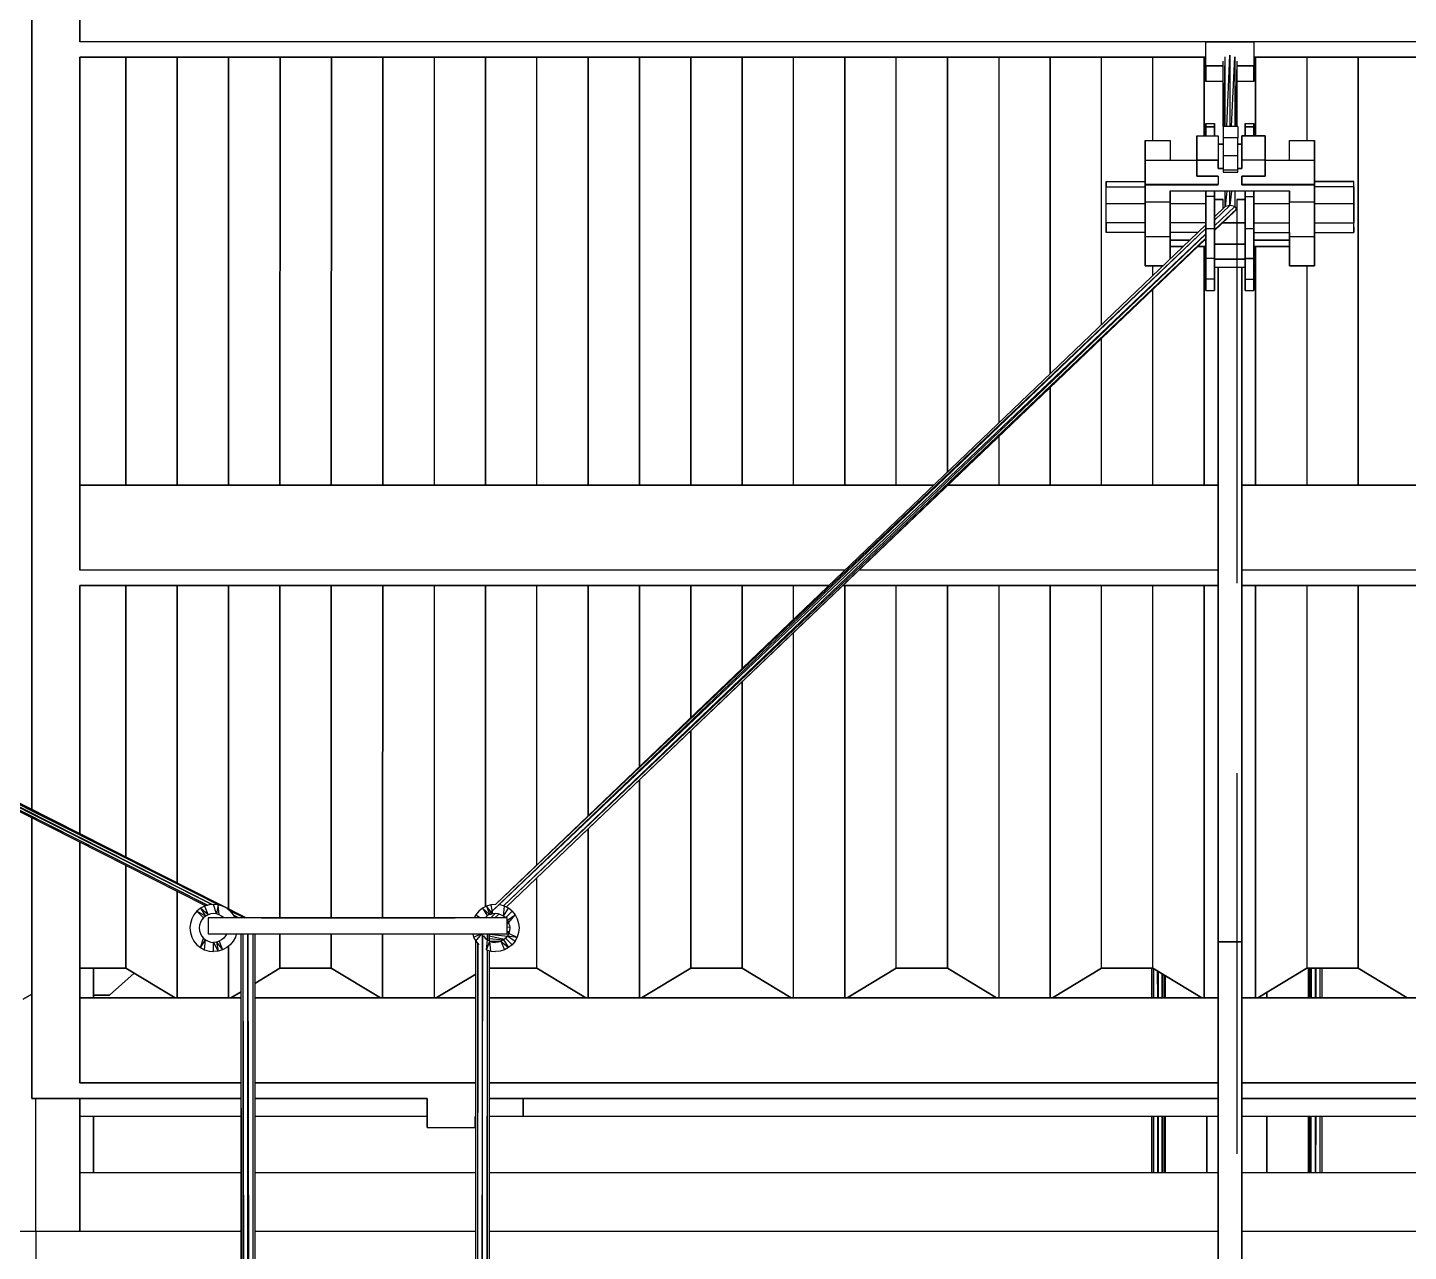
# Model space of a CAD drawing. Extents: x -43 to 90, y 6 to 81.
# Drawn here: x -14.862 to -12.557, y 19.886 to 21.928 of the extents above; entities that cross this region are included whole.
import ezdxf

# ---------------------------------------------------------------- set-up
doc = ezdxf.new("R2010")
doc.units = 0
doc.header["$LTSCALE"] = 0.1
doc.header["$MEASUREMENT"] = 0
doc.linetypes.add('HIDDEN', pattern=[9.525, 6.35, -3.175])
doc.layers.add('cobertura nova', color=4, linetype='CONTINUOUS')
doc.layers.add('hachures cobertura', color=252, linetype='CONTINUOUS')

msp = doc.modelspace()

# ---------------------------------------------------------------- linework, layer by layer
at = {"layer": 'cobertura nova'}
for p, q in [((-14.8549, 22.7339), (-14.8549, 21.9041)), ((-14.8549, 21.9041), (-14.8549, 22.7339)), ((-14.7749, 21.9041), (-14.7749, 22.7339)), ((-14.7749, 22.7339), (-14.7749, 21.9041)), ((-14.8549, 21.1643), (-14.8549, 22.0201)), ((-14.8549, 22.0201), (-14.8549, 21.1643)), ((-14.8549, 21.9041), (-14.8549, 21.8782)), ((-14.8549, 21.8782), (-14.8549, 21.9041)), ((-10.9349, 21.9041), (-14.7749, 21.9041)), ((-12.8949, 21.8782), (-12.8949, 21.9041)), ((-12.8949, 21.9041), (-12.8149, 21.9041)), ((-12.8949, 21.864), (-12.8949, 21.9041)), ((-12.8149, 21.9041), (-12.8149, 21.864)), ((-14.8549, 21.8782), (-14.8549, 21.0224)), ((-14.8549, 21.0224), (-14.8549, 21.8782)), ((-14.7749, 21.0224), (-14.7749, 21.8782)), ((-14.7749, 21.8782), (-12.8949, 21.8782)), ((-12.8949, 21.8782), (-14.7749, 21.8782)), ((-14.7749, 21.8782), (-14.7749, 21.0224)), ((-12.8979, 21.7473), (-12.8979, 21.8782)), ((-12.8649, 21.763), (-12.8628, 21.8788)), ((-12.8628, 21.763), (-12.8628, 21.8788)), ((-12.8601, 21.763), (-12.8548, 21.8816)), ((-12.8548, 21.8816), (-12.8548, 21.763)), ((-12.8522, 21.763), (-12.8469, 21.8788)), ((-12.8469, 21.8788), (-12.8468, 21.763)), ((-12.8149, 21.8782), (-10.9349, 21.8782)), ((-10.9349, 21.8782), (-12.8149, 21.8782)), ((-12.8122, 21.8782), (-12.8122, 21.7473)), ((-12.866, 21.864), (-12.8949, 21.864)), ((-12.8949, 21.864), (-12.8949, 21.8381)), ((-12.8949, 21.8381), (-12.8949, 21.864)), ((-12.8949, 21.864), (-12.866, 21.864)), ((-12.866, 21.763), (-12.866, 21.8719)), ((-12.8436, 21.8719), (-12.8457, 21.763)), ((-12.8436, 21.8719), (-12.8436, 21.763)), ((-12.8149, 21.864), (-12.8436, 21.864)), ((-12.8436, 21.864), (-12.8149, 21.864)), ((-12.8149, 21.8381), (-12.8149, 21.864)), ((-12.8149, 21.864), (-12.8149, 21.8381)), ((-12.8149, 21.8381), (-12.8149, 21.864)), ((-12.866, 21.8381), (-12.8949, 21.8381)), ((-12.8149, 21.8381), (-12.8436, 21.8381)), ((-12.8951, 21.7676), (-12.8807, 21.7676)), ((-12.8951, 21.7489), (-12.8951, 21.7676)), ((-12.8951, 21.7676), (-12.8951, 21.7624)), ((-12.8951, 21.7624), (-12.8951, 21.7676)), ((-12.8951, 21.7624), (-12.8807, 21.7624)), ((-12.8807, 21.7624), (-12.8951, 21.7624)), ((-12.8951, 21.7624), (-12.8951, 21.7473)), ((-12.8951, 21.7473), (-12.8951, 21.7624)), ((-12.8807, 21.7676), (-12.8807, 21.7624)), ((-12.8807, 21.7624), (-12.8807, 21.7676)), ((-12.8807, 21.7624), (-12.8807, 21.7473)), ((-12.8807, 21.7624), (-12.8807, 21.7624)), ((-12.8807, 21.7473), (-12.8807, 21.7624)), ((-12.8418, 21.763), (-12.8661, 21.763)), ((-12.8661, 21.763), (-12.8661, 21.744)), ((-12.8418, 21.763), (-12.8418, 21.744)), ((-12.8295, 21.7676), (-12.8151, 21.7676)), ((-12.8295, 21.7676), (-12.8295, 21.7624)), ((-12.8295, 21.7489), (-12.8295, 21.7676)), ((-12.8295, 21.7676), (-12.8295, 21.7489)), ((-12.8295, 21.7624), (-12.8295, 21.7676)), ((-12.8151, 21.7624), (-12.8295, 21.7624)), ((-12.8295, 21.7624), (-12.8295, 21.7473)), ((-12.8295, 21.7624), (-12.8151, 21.7624)), ((-12.8295, 21.7473), (-12.8295, 21.7624)), ((-12.8151, 21.7624), (-12.8151, 21.7676)), ((-12.8151, 21.7676), (-12.8151, 21.7675)), ((-12.8151, 21.7675), (-12.8151, 21.7624)), ((-12.8151, 21.7473), (-12.8151, 21.7624)), ((-12.8151, 21.7624), (-12.8151, 21.7624)), ((-12.8151, 21.7624), (-12.8151, 21.7473)), ((-12.9963, 21.7393), (-12.9545, 21.7393)), ((-12.9963, 21.7393), (-12.9963, 21.6772)), ((-12.9963, 21.7039), (-12.9963, 21.7393)), ((-12.9963, 21.7063), (-12.9963, 21.7393)), ((-12.9545, 21.7393), (-12.9545, 21.7063)), ((-12.91, 21.7333), (-12.91, 21.7473)), ((-12.91, 21.7473), (-12.8747, 21.7473)), ((-12.91, 21.7067), (-12.91, 21.7473)), ((-12.91, 21.7473), (-12.91, 21.7333)), ((-12.91, 21.7473), (-12.91, 21.7067)), ((-12.8951, 21.7489), (-12.8951, 21.7489)), ((-12.8951, 21.7473), (-12.8951, 21.7489)), ((-12.8747, 21.7473), (-12.8747, 21.7067)), ((-12.8661, 21.744), (-12.8661, 21.7138)), ((-12.8418, 21.744), (-12.8661, 21.744)), ((-12.8418, 21.7138), (-12.8418, 21.744)), ((-12.8351, 21.7333), (-12.8351, 21.7473)), ((-12.8351, 21.7473), (-12.7959, 21.7473)), ((-12.8351, 21.7067), (-12.8351, 21.7473)), ((-12.8351, 21.7473), (-12.8351, 21.7333)), ((-12.7959, 21.7473), (-12.8351, 21.7473)), ((-12.8351, 21.7473), (-12.8351, 21.7067)), ((-12.8295, 21.7489), (-12.8295, 21.7489)), ((-12.8295, 21.7489), (-12.8295, 21.7473)), ((-12.8295, 21.7489), (-12.8295, 21.7489)), ((-12.8295, 21.7473), (-12.8295, 21.7489)), ((-12.7959, 21.7067), (-12.7959, 21.7473)), ((-12.7959, 21.7473), (-12.7959, 21.7067)), ((-12.7553, 21.7063), (-12.7553, 21.7393)), ((-12.7553, 21.7393), (-12.7135, 21.7393)), ((-12.7553, 21.7063), (-12.7553, 21.7393)), ((-12.7135, 21.7059), (-12.7135, 21.7393)), ((-12.7135, 21.7393), (-12.7135, 21.7063)), ((-12.91, 21.7333), (-12.91, 21.7201)), ((-12.91, 21.7201), (-12.91, 21.7201)), ((-12.91, 21.6928), (-12.91, 21.7201)), ((-12.91, 21.7201), (-12.91, 21.7201)), ((-12.91, 21.7201), (-12.91, 21.6928)), ((-12.8747, 21.7333), (-12.8661, 21.7333)), ((-12.8661, 21.7333), (-12.8747, 21.7333)), ((-12.8418, 21.7333), (-12.8351, 21.7333)), ((-12.8351, 21.7333), (-12.8418, 21.7333)), ((-12.8351, 21.6928), (-12.8351, 21.7333)), ((-12.8351, 21.7333), (-12.8351, 21.7333)), ((-12.8351, 21.7333), (-12.8351, 21.6928)), ((-12.8351, 21.7201), (-12.8351, 21.7201)), ((-12.8351, 21.7201), (-12.8351, 21.7201)), ((-12.9963, 21.7059), (-12.9963, 21.7063)), ((-12.9963, 21.7063), (-12.9545, 21.7063)), ((-12.9545, 21.7059), (-12.9963, 21.7059)), ((-12.9963, 21.7059), (-12.9963, 21.6654)), ((-12.9963, 21.6654), (-12.9963, 21.7059)), ((-12.9963, 21.7059), (-12.9963, 21.7059)), ((-12.9963, 21.691), (-12.9963, 21.7039)), ((-12.9963, 21.6776), (-12.9963, 21.696)), ((-12.9963, 21.691), (-12.9963, 21.691)), ((-12.9963, 21.6707), (-12.9963, 21.691)), ((-12.9963, 21.691), (-12.9963, 21.691)), ((-12.9545, 21.7063), (-12.91, 21.7063)), ((-12.91, 21.7059), (-12.9545, 21.7059)), ((-12.91, 21.6928), (-12.91, 21.7067)), ((-12.91, 21.7067), (-12.8747, 21.7067)), ((-12.8747, 21.7067), (-12.91, 21.7067)), ((-12.91, 21.7067), (-12.91, 21.6928)), ((-12.91, 21.6796), (-12.91, 21.6928)), ((-12.91, 21.6928), (-12.91, 21.6796)), ((-12.8747, 21.7067), (-12.8747, 21.7067)), ((-12.8747, 21.7067), (-12.8747, 21.6928)), ((-12.8747, 21.6928), (-12.8747, 21.7067)), ((-12.8747, 21.6928), (-12.8747, 21.7067)), ((-12.8747, 21.6928), (-12.8661, 21.6928)), ((-12.8661, 21.6928), (-12.8747, 21.6928)), ((-12.8661, 21.7138), (-12.8661, 21.6901)), ((-12.8418, 21.7138), (-12.8661, 21.7138)), ((-12.8418, 21.6901), (-12.8418, 21.7138)), ((-12.8418, 21.6928), (-12.8351, 21.6928)), ((-12.8351, 21.6928), (-12.8418, 21.6928)), ((-12.8351, 21.6928), (-12.8351, 21.7067)), ((-12.7959, 21.7067), (-12.8351, 21.7067)), ((-12.8351, 21.7067), (-12.8351, 21.6928)), ((-12.7959, 21.6928), (-12.7959, 21.7067)), ((-12.7959, 21.7067), (-12.7959, 21.6928)), ((-12.7959, 21.7063), (-12.7553, 21.7063)), ((-12.7553, 21.7059), (-12.7959, 21.7059)), ((-12.7959, 21.6796), (-12.7959, 21.6928)), ((-12.7959, 21.6928), (-12.7959, 21.6796)), ((-12.7959, 21.6796), (-12.7959, 21.6928)), ((-12.7553, 21.7063), (-12.7135, 21.7063)), ((-12.7135, 21.7059), (-12.7553, 21.7059)), ((-12.7135, 21.7063), (-12.7135, 21.7059)), ((-12.7135, 21.7059), (-12.7135, 21.6654)), ((-12.7135, 21.6654), (-12.7135, 21.7059)), ((-13.0617, 21.6621), (-13.0617, 21.6707)), ((-13.0617, 21.6707), (-12.9963, 21.6707)), ((-13.0617, 21.6545), (-13.0617, 21.6707)), ((-13.0617, 21.6707), (-13.0617, 21.6621)), ((-12.9963, 21.6776), (-12.9963, 21.6776)), ((-12.9963, 21.6772), (-12.9963, 21.6772)), ((-12.8747, 21.6796), (-12.91, 21.6796)), ((-12.91, 21.6796), (-12.8747, 21.6796)), ((-12.8747, 21.6796), (-12.8747, 21.6657)), ((-12.8661, 21.6901), (-12.8661, 21.6867)), ((-12.8418, 21.6901), (-12.8661, 21.6901)), ((-12.8661, 21.6867), (-12.8418, 21.6867)), ((-12.8418, 21.6867), (-12.8418, 21.6901)), ((-12.8351, 21.6657), (-12.8351, 21.6796)), ((-12.8351, 21.6796), (-12.7959, 21.6796)), ((-12.8351, 21.6796), (-12.8351, 21.6654)), ((-12.7959, 21.6796), (-12.8351, 21.6796)), ((-12.6481, 21.6707), (-12.7135, 21.6707)), ((-12.7135, 21.6707), (-12.6481, 21.6707)), ((-12.6481, 21.6621), (-12.6481, 21.6707)), ((-13.0617, 21.6337), (-13.0617, 21.6621)), ((-13.0617, 21.6621), (-12.9963, 21.6621)), ((-13.0617, 21.6545), (-13.0617, 21.6545)), ((-13.0617, 21.6229), (-13.0617, 21.6545)), ((-13.0617, 21.6545), (-13.0617, 21.6545)), ((-12.9545, 21.6657), (-12.9963, 21.6657)), ((-12.9963, 21.6654), (-12.9545, 21.6654)), ((-12.9963, 21.6654), (-12.9963, 21.6554)), ((-12.9963, 21.6551), (-12.9963, 21.6654)), ((-12.9963, 21.6554), (-12.9963, 21.637)), ((-12.9963, 21.6367), (-12.9963, 21.6551)), ((-12.8747, 21.6657), (-12.9545, 21.6657)), ((-12.9545, 21.6654), (-12.8747, 21.6654)), ((-12.9545, 21.6554), (-12.8747, 21.6554)), ((-12.9545, 21.6551), (-12.9545, 21.6554)), ((-12.9545, 21.6551), (-12.9545, 21.6367)), ((-12.9545, 21.637), (-12.9545, 21.6551)), ((-12.8747, 21.6551), (-12.9545, 21.6551)), ((-12.8951, 21.6337), (-12.8951, 21.6551)), ((-12.8951, 21.6551), (-12.8951, 21.6461)), ((-12.8951, 21.6551), (-12.8951, 21.6106)), ((-12.8951, 21.6461), (-12.8951, 21.6551)), ((-12.8807, 21.6461), (-12.8951, 21.6461)), ((-12.8951, 21.6461), (-12.8951, 21.5918)), ((-12.8951, 21.5918), (-12.8951, 21.6461)), ((-12.8807, 21.6551), (-12.8807, 21.6461)), ((-12.8807, 21.6461), (-12.8807, 21.6551)), ((-12.8807, 21.6461), (-12.8807, 21.5918)), ((-12.8807, 21.5918), (-12.8807, 21.6461)), ((-12.8747, 21.6554), (-12.8351, 21.6554)), ((-12.8351, 21.6551), (-12.8747, 21.6551)), ((-12.8601, 21.6551), (-12.8627, 21.6293)), ((-12.8627, 21.6293), (-12.8627, 21.6551)), ((-12.8522, 21.6551), (-12.8548, 21.631)), ((-12.8548, 21.631), (-12.8548, 21.6551)), ((-12.8468, 21.6551), (-12.8468, 21.6293)), ((-12.7553, 21.6657), (-12.8351, 21.6657)), ((-12.8351, 21.6654), (-12.8351, 21.6657)), ((-12.8351, 21.6657), (-12.8351, 21.6654)), ((-12.8351, 21.6654), (-12.7553, 21.6654)), ((-12.8351, 21.6554), (-12.7553, 21.6554)), ((-12.7553, 21.6551), (-12.8351, 21.6551)), ((-12.8295, 21.6551), (-12.8295, 21.6461)), ((-12.8295, 21.6461), (-12.8295, 21.6551)), ((-12.8295, 21.6461), (-12.8151, 21.6461)), ((-12.8295, 21.6461), (-12.8295, 21.5918)), ((-12.8295, 21.5918), (-12.8295, 21.6461)), ((-12.8151, 21.6461), (-12.8151, 21.6551)), ((-12.8151, 21.6551), (-12.8151, 21.6461)), ((-12.8151, 21.5918), (-12.8151, 21.6461)), ((-12.8151, 21.6461), (-12.8151, 21.5918)), ((-12.7135, 21.6657), (-12.7553, 21.6657)), ((-12.7553, 21.6654), (-12.7135, 21.6654)), ((-12.7553, 21.6551), (-12.7553, 21.6554)), ((-12.7553, 21.6554), (-12.7553, 21.6551)), ((-12.7553, 21.6551), (-12.7553, 21.637)), ((-12.7553, 21.6367), (-12.7553, 21.6551)), ((-12.7135, 21.6554), (-12.7135, 21.6654)), ((-12.7135, 21.6654), (-12.7135, 21.6551)), ((-12.6481, 21.6621), (-12.7135, 21.6621)), ((-12.7135, 21.637), (-12.7135, 21.6554)), ((-12.7135, 21.6551), (-12.7135, 21.6367)), ((-12.6481, 21.6337), (-12.6481, 21.6621)), ((-12.6481, 21.6621), (-12.6481, 21.6337)), ((-13.0617, 21.6022), (-13.0617, 21.6337)), ((-12.9963, 21.6337), (-13.0617, 21.6337)), ((-13.0617, 21.6229), (-13.0617, 21.6229)), ((-13.0617, 21.5946), (-13.0617, 21.6229)), ((-12.9963, 21.637), (-12.9545, 21.637)), ((-12.9545, 21.6367), (-12.9963, 21.6367)), ((-12.9963, 21.6367), (-12.9963, 21.5788)), ((-12.9963, 21.5788), (-12.9963, 21.6367)), ((-12.9545, 21.6367), (-12.9545, 21.5788)), ((-12.9545, 21.5788), (-12.9545, 21.6367)), ((-12.8951, 21.6337), (-12.9545, 21.6337)), ((-12.8951, 21.6022), (-12.8951, 21.6337)), ((-12.866, 21.6412), (-12.8807, 21.6412)), ((-12.8807, 21.6412), (-12.866, 21.6412)), ((-12.8548, 21.631), (-12.8807, 21.6064)), ((-12.8807, 21.6063), (-12.8548, 21.631)), ((-12.8807, 21.6122), (-12.8627, 21.6293)), ((-12.8468, 21.6293), (-12.8807, 21.5972)), ((-12.8468, 21.6293), (-12.8807, 21.597)), ((-12.8436, 21.6253), (-12.8807, 21.5901)), ((-12.8436, 21.6253), (-12.8807, 21.5899)), ((-12.866, 21.6262), (-12.866, 21.6412)), ((-12.8548, 21.631), (-12.8627, 21.6293)), ((-12.8468, 21.6293), (-12.8548, 21.631)), ((-12.8436, 21.6253), (-12.8468, 21.6293)), ((-12.8468, 21.6213), (-12.8436, 21.6253)), ((-12.8436, 21.6412), (-12.8436, 21.6253)), ((-12.8295, 21.6412), (-12.8436, 21.6412)), ((-12.8436, 21.6412), (-12.8295, 21.6412)), ((-12.8295, 21.602), (-12.8295, 21.6412)), ((-12.7553, 21.6337), (-12.8151, 21.6337)), ((-12.7553, 21.637), (-12.7135, 21.637)), ((-12.7553, 21.5788), (-12.7553, 21.6367)), ((-12.7135, 21.6367), (-12.7553, 21.6367)), ((-12.7135, 21.5788), (-12.7135, 21.6367)), ((-12.7135, 21.6367), (-12.7135, 21.5788)), ((-12.6481, 21.6337), (-12.7135, 21.6337)), ((-12.6481, 21.6022), (-12.6481, 21.6337)), ((-12.6481, 21.6337), (-12.6481, 21.6022)), ((-16.8085, 21.6132), (-14.4969, 20.442)), ((-16.8085, 21.6109), (-14.4969, 20.442)), ((-16.8085, 21.6109), (-14.5422, 20.4634)), ((-16.8085, 21.6053), (-14.5429, 20.4636)), ((-14.5539, 20.4644), (-16.8085, 21.6052)), ((-16.8085, 21.5997), (-14.5542, 20.4644)), ((-16.8085, 21.5996), (-14.5619, 20.4631)), ((-13.0617, 21.586), (-13.0617, 21.6022)), ((-12.9963, 21.6022), (-13.0617, 21.6022)), ((-13.0617, 21.6022), (-13.0617, 21.586)), ((-12.8951, 21.6022), (-12.9545, 21.6022)), ((-12.8951, 21.6106), (-12.8951, 21.6106)), ((-12.8951, 21.6106), (-12.8951, 21.5984)), ((-12.8951, 21.5984), (-12.8951, 21.6022)), ((-12.8468, 21.6213), (-12.8807, 21.589)), ((-12.8807, 21.589), (-12.8468, 21.6213)), ((-12.8295, 21.602), (-12.8671, 21.602)), ((-12.8671, 21.602), (-12.8295, 21.602)), ((-12.8151, 21.6022), (-12.7553, 21.6022)), ((-12.7135, 21.6022), (-12.6481, 21.6022)), ((-12.6481, 21.586), (-12.6481, 21.6022)), ((-14.562, 20.4631), (-16.8085, 21.5973)), ((-14.5652, 20.4621), (-16.8085, 21.5972)), ((-14.0983, 20.442), (-12.8951, 21.5925)), ((-12.8951, 21.5835), (-14.0983, 20.442)), ((-14.0812, 20.4646), (-12.8951, 21.5984)), ((-12.8951, 21.5927), (-14.081, 20.4646)), ((-12.8951, 21.5832), (-14.0678, 20.4622)), ((-12.8951, 21.5763), (-14.0677, 20.4622)), ((-12.8951, 21.5761), (-14.0632, 20.4602)), ((-13.0617, 21.5946), (-13.0617, 21.5946)), ((-13.0617, 21.586), (-13.0617, 21.5946)), ((-12.9963, 21.586), (-13.0617, 21.586)), ((-12.9963, 21.5622), (-12.9963, 21.586)), ((-12.9963, 21.5305), (-12.9963, 21.586)), ((-12.9545, 21.5788), (-12.9963, 21.5788)), ((-12.9963, 21.5788), (-12.9963, 21.5434)), ((-12.9963, 21.5434), (-12.9963, 21.5788)), ((-12.9081, 21.586), (-12.9545, 21.586)), ((-12.9545, 21.5788), (-12.9545, 21.5434)), ((-12.9545, 21.5434), (-12.9545, 21.5788)), ((-12.8807, 21.5918), (-12.8951, 21.5918)), ((-12.8951, 21.5918), (-12.8951, 21.5425)), ((-12.8951, 21.5425), (-12.8951, 21.5918)), ((-12.8807, 21.5425), (-12.8807, 21.5918)), ((-12.8807, 21.5918), (-12.8807, 21.5425)), ((-12.8151, 21.5918), (-12.8295, 21.5918)), ((-12.8295, 21.5918), (-12.8295, 21.5425)), ((-12.8295, 21.5425), (-12.8295, 21.5918)), ((-12.8151, 21.5425), (-12.8151, 21.5918)), ((-12.8151, 21.5918), (-12.8151, 21.5425)), ((-12.8151, 21.586), (-12.7553, 21.586)), ((-12.7553, 21.586), (-12.7553, 21.5733)), ((-12.7553, 21.5434), (-12.7553, 21.586)), ((-12.7553, 21.5733), (-12.7553, 21.586)), ((-12.7553, 21.5434), (-12.7553, 21.5788)), ((-12.7135, 21.5788), (-12.7553, 21.5788)), ((-12.7553, 21.5788), (-12.7553, 21.5434)), ((-12.7135, 21.586), (-12.6481, 21.586)), ((-12.7135, 21.5434), (-12.7135, 21.5788)), ((-12.7135, 21.5788), (-12.7135, 21.5434)), ((-12.7135, 21.5305), (-12.7135, 21.5788)), ((-12.7135, 21.5622), (-12.7135, 21.5788)), ((-12.6481, 21.5946), (-12.6481, 21.586)), ((-12.8951, 21.5752), (-14.0632, 20.4602)), ((-14.0632, 20.4602), (-12.8951, 21.5752)), ((-12.9963, 21.5733), (-12.9963, 21.5629)), ((-12.9963, 21.5629), (-12.9963, 21.5629)), ((-12.9963, 21.5622), (-12.9963, 21.5622)), ((-12.9214, 21.5733), (-12.9545, 21.5733)), ((-12.9545, 21.5733), (-12.9214, 21.5733)), ((-12.9545, 21.5629), (-12.9323, 21.5629)), ((-12.933, 21.5622), (-12.9545, 21.5622)), ((-12.8951, 21.5622), (-12.9087, 21.5622)), ((-12.9081, 21.5629), (-12.8951, 21.5629)), ((-12.8951, 21.5733), (-12.8971, 21.5733)), ((-12.8971, 21.5733), (-12.8951, 21.5733)), ((-12.8951, 21.5593), (-12.8951, 21.5752)), ((-12.8951, 21.5752), (-12.8951, 21.5593)), ((-12.8951, 21.5593), (-12.8951, 21.5593)), ((-12.8951, 21.5173), (-12.8951, 21.5593)), ((-12.8951, 21.5593), (-12.8951, 21.5425)), ((-12.8807, 21.5663), (-12.8295, 21.5663)), ((-12.8295, 21.5663), (-12.8807, 21.5663)), ((-12.7553, 21.5733), (-12.8151, 21.5733)), ((-12.8151, 21.5733), (-12.7553, 21.5733)), ((-12.8151, 21.5629), (-12.7553, 21.5629)), ((-12.7553, 21.5622), (-12.8151, 21.5622)), ((-12.8122, 21.5622), (-12.8122, 21.1643)), ((-12.7553, 21.5629), (-12.7553, 21.5629)), ((-12.7553, 21.5622), (-12.7553, 21.5622)), ((-12.7135, 21.5733), (-12.7135, 21.5622)), ((-12.9963, 21.5434), (-12.9963, 21.5305)), ((-12.9963, 21.5305), (-12.9963, 21.5434)), ((-12.9963, 21.5305), (-12.9661, 21.5305)), ((-12.9661, 21.5305), (-12.9963, 21.5305)), ((-12.9836, 21.5138), (-12.9836, 21.5305)), ((-12.9545, 21.5434), (-12.9545, 21.5434)), ((-12.9545, 21.5434), (-12.9545, 21.5417)), ((-12.9545, 21.5417), (-12.9545, 21.5434)), ((-12.9545, 21.5417), (-12.9545, 21.5434)), ((-12.8807, 21.5425), (-12.8951, 21.5425)), ((-12.8951, 21.5425), (-12.8951, 21.5077)), ((-12.8951, 21.5077), (-12.8951, 21.5425)), ((-12.8807, 21.5077), (-12.8807, 21.5425)), ((-12.8807, 21.5425), (-12.8807, 21.5077)), ((-12.8295, 21.5413), (-12.8807, 21.5413)), ((-12.8807, 21.5413), (-12.8295, 21.5413)), ((-12.8295, 21.5425), (-12.8151, 21.5425)), ((-12.8151, 21.5425), (-12.8295, 21.5425)), ((-12.8295, 21.5425), (-12.8295, 21.5077)), ((-12.8295, 21.5077), (-12.8295, 21.5425)), ((-12.8295, 21.5278), (-12.8295, 21.5413)), ((-12.8151, 21.5425), (-12.8151, 21.5425)), ((-12.8151, 21.5077), (-12.8151, 21.5425)), ((-12.8151, 21.5425), (-12.8151, 21.5077)), ((-12.7553, 21.5305), (-12.7553, 21.5434)), ((-12.7553, 21.5434), (-12.7553, 21.5305)), ((-12.7135, 21.5305), (-12.7553, 21.5305)), ((-12.7553, 21.5305), (-12.7135, 21.5305)), ((-12.7135, 21.5434), (-12.7135, 21.5305)), ((-12.7135, 21.5305), (-12.7135, 21.5434)), ((-12.7135, 21.5434), (-12.7135, 21.5305)), ((-12.8951, 21.5173), (-12.8951, 21.5173)), ((-12.8951, 21.4943), (-12.8951, 21.5173)), ((-12.8807, 21.5077), (-12.8951, 21.5077)), ((-12.8951, 21.5077), (-12.8951, 21.4891)), ((-12.8807, 21.5278), (-12.8295, 21.5278)), ((-12.8807, 21.4891), (-12.8807, 21.5077)), ((-12.8807, 21.5077), (-12.8807, 21.4891)), ((-12.8747, 21.5278), (-12.8747, 20.4022)), ((-12.8747, 20.4444), (-12.8747, 21.5278)), ((-12.8747, 20.4022), (-12.8747, 21.5278)), ((-12.8747, 21.5278), (-12.8747, 20.4444)), ((-12.8352, 21.5278), (-12.8352, 20.4022)), ((-12.8352, 20.4022), (-12.8351, 21.5278)), ((-12.8295, 21.5173), (-12.8295, 21.5278)), ((-12.8295, 21.5173), (-12.8295, 21.5173)), ((-12.8295, 21.4943), (-12.8295, 21.5173)), ((-12.8295, 21.5173), (-12.8295, 21.4943)), ((-12.8295, 21.5077), (-12.8151, 21.5077)), ((-12.8295, 21.5077), (-12.8295, 21.4891)), ((-12.8295, 21.4891), (-12.8295, 21.5077)), ((-12.8151, 21.4891), (-12.8151, 21.5077)), ((-12.8151, 21.5077), (-12.8151, 21.4891)), ((-12.8951, 21.4891), (-12.8951, 21.4943)), ((-12.8951, 21.4891), (-12.8807, 21.4891)), ((-12.8295, 21.4943), (-12.8295, 21.4943)), ((-12.8295, 21.4891), (-12.8295, 21.4943)), ((-12.8295, 21.4943), (-12.8295, 21.4943)), ((-12.8295, 21.4943), (-12.8295, 21.4891)), ((-12.8295, 21.4891), (-12.8151, 21.4891)), ((-14.8549, 21.1384), (-14.8549, 21.1643)), ((-14.8549, 21.1643), (-14.8549, 21.1384)), ((-14.7749, 21.1643), (-13.3492, 21.1643)), ((-13.3492, 21.1643), (-14.7749, 21.1643)), ((-13.3256, 21.1643), (-12.8747, 21.1643)), ((-12.8747, 21.1643), (-13.3256, 21.1643)), ((-12.8351, 21.1643), (-10.9349, 21.1643)), ((-10.9349, 21.1643), (-12.8351, 21.1643)), ((-14.8549, 20.6234), (-14.8549, 21.1384)), ((-14.8549, 21.1384), (-14.8549, 20.6234)), ((-14.8549, 21.0224), (-14.8549, 20.9965)), ((-14.8549, 20.9965), (-14.8549, 21.0224)), ((-13.4977, 21.0224), (-14.7749, 21.0224)), ((-12.8747, 21.0224), (-13.4742, 21.0224)), ((-10.9349, 21.0224), (-12.8352, 21.0224)), ((-14.8549, 20.9965), (-14.8549, 20.6234)), ((-14.8549, 20.6234), (-14.8549, 20.9965)), ((-14.7749, 20.5829), (-14.7749, 20.9965)), ((-14.7749, 20.9965), (-13.5248, 20.9965)), ((-13.5248, 20.9965), (-14.7749, 20.9965)), ((-14.7749, 20.9965), (-14.7749, 20.5829)), ((-13.5014, 20.9965), (-12.8747, 20.9965)), ((-12.8747, 20.9965), (-13.5014, 20.9965)), ((-12.8979, 20.3085), (-12.8979, 20.9965)), ((-12.8979, 20.9965), (-12.8979, 20.3085)), ((-12.8352, 20.9965), (-10.9349, 20.9965)), ((-10.9349, 20.9965), (-12.8352, 20.9965)), ((-12.8122, 20.9965), (-12.8122, 20.3085)), ((-14.8549, 20.6087), (-14.8549, 20.1666)), ((-14.8549, 20.3085), (-14.8549, 20.6087)), ((-14.8549, 20.1666), (-14.8549, 20.6087)), ((-14.8549, 20.6087), (-14.8549, 20.3085)), ((-14.7749, 20.1666), (-14.7749, 20.5682)), ((-14.7749, 20.5682), (-14.7749, 20.1666)), ((-14.5843, 20.4471), (-14.588, 20.4403)), ((-14.5794, 20.4531), (-14.5843, 20.4471)), ((-14.5735, 20.458), (-14.5794, 20.4531)), ((-14.5649, 20.4452), (-14.5794, 20.4531)), ((-14.5794, 20.4531), (-14.5685, 20.4422)), ((-14.5666, 20.4616), (-14.5735, 20.458)), ((-14.5735, 20.458), (-14.5649, 20.4452)), ((-14.5607, 20.4474), (-14.5735, 20.458)), ((-14.5592, 20.4639), (-14.5666, 20.4616)), ((-14.5666, 20.4616), (-14.5607, 20.4474)), ((-14.5607, 20.4474), (-14.5649, 20.4452)), ((-14.5562, 20.4487), (-14.5607, 20.4474)), ((-14.5516, 20.4646), (-14.5592, 20.4639)), ((-14.5516, 20.4492), (-14.5562, 20.4487)), ((-14.5469, 20.4487), (-14.5516, 20.4646)), ((-14.5439, 20.4639), (-14.5516, 20.4646)), ((-14.5469, 20.4487), (-14.5516, 20.4492)), ((-14.5439, 20.4639), (-14.5469, 20.4487)), ((-14.5424, 20.4474), (-14.5469, 20.4487)), ((-14.5424, 20.4474), (-14.5439, 20.4639)), ((-14.5365, 20.4616), (-14.5439, 20.4639)), ((-14.5382, 20.4452), (-14.5424, 20.4474)), ((-14.5297, 20.458), (-14.5365, 20.4616)), ((-14.5237, 20.4531), (-14.5297, 20.458)), ((-14.5266, 20.4555), (-14.5, 20.442)), ((-14.5262, 20.4552), (-14.5001, 20.442)), ((-14.5237, 20.4531), (-14.5188, 20.4471)), ((-14.5188, 20.4471), (-14.516, 20.442)), ((-14.5097, 20.442), (-14.5184, 20.4464)), ((-14.5183, 20.4463), (-14.5098, 20.442)), ((-14.1138, 20.4471), (-14.1166, 20.442)), ((-14.1089, 20.4531), (-14.1138, 20.4471)), ((-14.1138, 20.4471), (-14.1062, 20.442)), ((-14.1029, 20.458), (-14.1089, 20.4531)), ((-14.0961, 20.4616), (-14.1029, 20.458)), ((-14.0902, 20.4474), (-14.1029, 20.458)), ((-14.1029, 20.458), (-14.0944, 20.4452)), ((-14.0887, 20.4639), (-14.0961, 20.4616)), ((-14.0961, 20.4616), (-14.0902, 20.4474)), ((-14.0857, 20.4487), (-14.0961, 20.4616)), ((-14.0857, 20.4487), (-14.0902, 20.4474)), ((-14.0814, 20.4492), (-14.0889, 20.442)), ((-14.0814, 20.4492), (-14.0889, 20.442)), ((-14.081, 20.4646), (-14.0887, 20.4639)), ((-14.0887, 20.4639), (-14.0857, 20.4487)), ((-14.081, 20.4492), (-14.0857, 20.4487)), ((-14.0755, 20.4485), (-14.0823, 20.442)), ((-14.0755, 20.4485), (-14.0823, 20.442)), ((-14.0822, 20.442), (-14.0754, 20.4485)), ((-14.0764, 20.4487), (-14.081, 20.4492)), ((-14.0719, 20.4474), (-14.0764, 20.4487)), ((-14.0734, 20.4639), (-14.075, 20.4641)), ((-14.066, 20.4616), (-14.0734, 20.4639)), ((-14.0677, 20.4452), (-14.0719, 20.4474)), ((-14.0677, 20.4452), (-14.066, 20.4616)), ((-14.0677, 20.4452), (-14.0591, 20.458)), ((-14.0591, 20.458), (-14.066, 20.4616)), ((-14.0641, 20.4422), (-14.0532, 20.4531)), ((-14.0611, 20.4385), (-14.0483, 20.4471)), ((-14.0532, 20.4531), (-14.0591, 20.458)), ((-14.0589, 20.4344), (-14.0483, 20.4471)), ((-14.0532, 20.4531), (-14.0483, 20.4471)), ((-14.0483, 20.4471), (-14.0446, 20.4403)), ((-14.5902, 20.4329), (-14.591, 20.4252)), ((-14.591, 20.4252), (-14.5902, 20.4175)), ((-14.588, 20.4403), (-14.5902, 20.4329)), ((-14.5751, 20.4299), (-14.5755, 20.4252)), ((-14.5755, 20.4252), (-14.5751, 20.4205)), ((-14.5737, 20.4344), (-14.5751, 20.4299)), ((-14.5715, 20.4385), (-14.5737, 20.4344)), ((-14.5685, 20.4422), (-14.5715, 20.4385)), ((-14.5649, 20.4452), (-14.5685, 20.4422)), ((-14.5607, 20.442), (-14.5607, 20.4149)), ((-14.4841, 20.442), (-14.5607, 20.442)), ((-14.5346, 20.4422), (-14.5382, 20.4452)), ((-14.5345, 20.442), (-14.5346, 20.4422)), ((-14.4724, 20.442), (-14.4841, 20.442)), ((-14.1482, 20.442), (-14.4724, 20.442)), ((-14.4724, 20.442), (-14.1482, 20.442)), ((-14.138, 20.442), (-14.1482, 20.442)), ((-14.0613, 20.442), (-14.138, 20.442)), ((-14.0641, 20.4422), (-14.0677, 20.4452)), ((-14.0639, 20.442), (-14.0641, 20.4422)), ((-14.0613, 20.4149), (-14.0613, 20.442)), ((-14.0611, 20.4385), (-14.0613, 20.4388)), ((-14.0613, 20.4367), (-14.06, 20.4364)), ((-14.0613, 20.4348), (-14.059, 20.4345)), ((-14.0613, 20.4329), (-14.0584, 20.4329)), ((-14.0613, 20.4272), (-14.0572, 20.4268)), ((-14.0589, 20.4344), (-14.0611, 20.4385)), ((-14.0575, 20.4299), (-14.0589, 20.4344)), ((-14.0575, 20.4299), (-14.0571, 20.4252)), ((-14.0571, 20.4252), (-14.0575, 20.4205)), ((-14.0446, 20.4403), (-14.0424, 20.4329)), ((-14.0424, 20.4329), (-14.0416, 20.4252)), ((-14.0416, 20.4252), (-14.0424, 20.4175)), ((-12.8747, 20.419), (-12.8747, 20.4444)), ((-12.8747, 20.4444), (-12.8747, 20.419)), ((-14.5902, 20.4175), (-14.588, 20.4101)), ((-14.588, 20.4101), (-14.5843, 20.4033)), ((-14.5843, 20.4033), (-14.5794, 20.3973)), ((-14.5751, 20.4205), (-14.5737, 20.416)), ((-14.5737, 20.416), (-14.5715, 20.4119)), ((-14.5735, 20.3924), (-14.5685, 20.4083)), ((-14.5735, 20.3924), (-14.5649, 20.4053)), ((-14.5715, 20.4119), (-14.5685, 20.4083)), ((-14.5685, 20.4083), (-14.5649, 20.4053)), ((-14.5666, 20.3888), (-14.5649, 20.4053)), ((-14.5649, 20.4053), (-14.5607, 20.4031)), ((-14.4841, 20.4149), (-14.5607, 20.4149)), ((-14.5607, 20.4031), (-14.5562, 20.4017)), ((-14.5562, 20.4017), (-14.5516, 20.4012)), ((-14.5469, 20.4017), (-14.5516, 20.4012)), ((-14.5516, 20.3858), (-14.5516, 20.4012)), ((-14.5516, 20.4012), (-14.5439, 20.3866)), ((-14.5424, 20.4031), (-14.5469, 20.4017)), ((-14.5469, 20.4017), (-14.5365, 20.3888)), ((-14.5469, 20.4017), (-14.5439, 20.3866)), ((-14.5382, 20.4053), (-14.5424, 20.4031)), ((-14.5424, 20.4031), (-14.5365, 20.3888)), ((-14.5346, 20.4083), (-14.5382, 20.4053)), ((-14.5316, 20.4119), (-14.5346, 20.4083)), ((-14.53, 20.4149), (-14.5316, 20.4119)), ((-14.5188, 20.4033), (-14.5237, 20.3973)), ((-14.5151, 20.4101), (-14.5188, 20.4033)), ((-14.5137, 20.4149), (-14.5151, 20.4101)), ((-14.5047, 15.3388), (-14.5055, 20.4149)), ((-14.5014, 15.3387), (-14.5055, 20.4149)), ((-14.5014, 15.3387), (-14.5022, 20.4149)), ((-14.4935, 15.3387), (-14.5022, 20.4149)), ((-14.4935, 15.3387), (-14.4943, 20.4149)), ((-14.4943, 20.4149), (-14.4855, 15.3387)), ((-14.4863, 20.4149), (-14.4822, 15.3388)), ((-14.4863, 20.4149), (-14.4855, 15.3387)), ((-14.4724, 20.4149), (-14.4841, 20.4149)), ((-14.483, 20.4149), (-14.4822, 15.3388)), ((-14.1482, 20.4149), (-14.4724, 20.4149)), ((-14.138, 20.4149), (-14.1482, 20.4149)), ((-14.0613, 20.4149), (-14.138, 20.4149)), ((-14.1189, 20.4149), (-14.1175, 20.4101)), ((-14.1175, 20.4101), (-14.1059, 20.4149)), ((-14.1175, 20.4101), (-14.1138, 20.4033)), ((-14.1149, 15.3388), (-14.1137, 20.4032)), ((-14.1138, 20.4033), (-14.1041, 20.4149)), ((-14.1138, 20.4033), (-14.1089, 20.3973)), ((-14.1025, 20.4149), (-14.1116, 15.3389)), ((-14.1036, 15.3389), (-14.1025, 20.4149)), ((-14.101, 20.4119), (-14.098, 20.4083)), ((-14.098, 20.4083), (-14.0944, 20.4053)), ((-14.0961, 20.3888), (-14.0944, 20.4053)), ((-14.0961, 20.3888), (-14.0902, 20.4031)), ((-14.0946, 20.4149), (-14.0946, 20.4055)), ((-14.0945, 20.4149), (-14.0945, 20.4054)), ((-14.0944, 20.4053), (-14.0902, 20.4031)), ((-14.0913, 20.4149), (-14.0913, 20.4036)), ((-14.0913, 20.4149), (-14.0913, 20.4036)), ((-14.0913, 20.4147), (-14.0612, 20.4118)), ((-14.0913, 20.4119), (-14.0658, 20.4068)), ((-14.0913, 20.4076), (-14.0678, 20.4052)), ((-14.0907, 20.4033), (-14.0714, 20.4033)), ((-14.0887, 20.3866), (-14.0902, 20.4031)), ((-14.0902, 20.4031), (-14.0857, 20.4017)), ((-14.0857, 20.4017), (-14.081, 20.4012)), ((-14.0764, 20.4017), (-14.081, 20.4012)), ((-14.0719, 20.4031), (-14.0764, 20.4017)), ((-14.0677, 20.4053), (-14.0719, 20.4031)), ((-14.0719, 20.4031), (-14.0591, 20.3924)), ((-14.0719, 20.4031), (-14.066, 20.3888)), ((-14.0641, 20.4083), (-14.0677, 20.4053)), ((-14.0677, 20.4053), (-14.0591, 20.3924)), ((-14.0611, 20.4119), (-14.0641, 20.4083)), ((-14.0641, 20.4083), (-14.0532, 20.3973)), ((-14.0613, 20.4194), (-14.058, 20.4191)), ((-14.0613, 20.4175), (-14.0584, 20.4175)), ((-14.0589, 20.416), (-14.0611, 20.4119)), ((-14.0611, 20.4119), (-14.0446, 20.4101)), ((-14.0611, 20.4119), (-14.0483, 20.4033)), ((-14.0575, 20.4205), (-14.0589, 20.416)), ((-14.0589, 20.416), (-14.0446, 20.4101)), ((-14.0483, 20.4033), (-14.0532, 20.3973)), ((-14.0483, 20.4033), (-14.0446, 20.4101)), ((-14.0446, 20.4101), (-14.0483, 20.4033)), ((-14.0424, 20.4175), (-14.0446, 20.4101)), ((-14.0424, 20.4175), (-14.0446, 20.4101)), ((-14.0446, 20.4101), (-14.0446, 20.4101)), ((-12.8747, 19.9195), (-12.8747, 20.419)), ((-12.8747, 20.419), (-12.8747, 20.3768)), ((-12.8747, 20.4022), (-12.8352, 20.4022)), ((-12.8352, 20.4022), (-12.8747, 20.4022)), ((-12.8747, 20.4022), (-12.8747, 18.5235)), ((-12.8747, 18.5235), (-12.8747, 20.4022)), ((-12.8352, 20.4022), (-12.8352, 18.5235)), ((-12.8352, 20.4022), (-12.8352, 20.4022)), ((-12.8352, 18.5235), (-12.8352, 20.4022)), ((-14.5794, 20.3973), (-14.5735, 20.3924)), ((-14.5735, 20.3924), (-14.5666, 20.3888)), ((-14.5666, 20.3888), (-14.5592, 20.3866)), ((-14.5592, 20.3866), (-14.5516, 20.3858)), ((-14.5439, 20.3866), (-14.5516, 20.3858)), ((-14.5365, 20.3888), (-14.5439, 20.3866)), ((-14.5297, 20.3924), (-14.5365, 20.3888)), ((-14.5237, 20.3973), (-14.5297, 20.3924)), ((-14.5265, 20.3085), (-14.5265, 20.395)), ((-14.1105, 20.3992), (-14.1149, 15.3388)), ((-14.1116, 15.3389), (-14.1105, 20.3992)), ((-14.0946, 20.3883), (-14.1036, 15.3389)), ((-14.0961, 20.3888), (-14.0887, 20.3866)), ((-14.0946, 20.3883), (-14.0957, 15.3389)), ((-14.0913, 20.3873), (-14.0957, 15.3389)), ((-14.0913, 20.3873), (-14.0924, 15.3388)), ((-14.0887, 20.3866), (-14.081, 20.3858)), ((-14.0734, 20.3866), (-14.081, 20.3858)), ((-14.066, 20.3888), (-14.0734, 20.3866)), ((-14.0591, 20.3924), (-14.066, 20.3888)), ((-14.0532, 20.3973), (-14.0591, 20.3924)), ((-14.6979, 20.3579), (-14.7749, 20.3579)), ((-14.7749, 20.3579), (-14.6979, 20.3579)), ((-14.752, 20.3085), (-14.752, 20.3579)), ((-14.752, 20.3085), (-14.752, 20.3579)), ((-14.752, 20.3579), (-14.752, 20.3085)), ((-14.616, 20.3085), (-14.6979, 20.3579)), ((-14.6979, 20.3579), (-14.616, 20.3085)), ((-14.4408, 20.3579), (-14.483, 20.3324)), ((-14.483, 20.3324), (-14.4408, 20.3579)), ((-14.3551, 20.3579), (-14.4408, 20.3579)), ((-14.4408, 20.3579), (-14.3551, 20.3579)), ((-14.2732, 20.3085), (-14.3551, 20.3579)), ((-14.3551, 20.3579), (-14.2732, 20.3085)), ((-14.0913, 20.3579), (-14.0122, 20.3579)), ((-14.0122, 20.3579), (-14.0913, 20.3579)), ((-14.0122, 20.3579), (-13.9303, 20.3085)), ((-13.9303, 20.3085), (-14.0122, 20.3579)), ((-13.7551, 20.3579), (-13.837, 20.3085)), ((-13.837, 20.3085), (-13.7551, 20.3579)), ((-13.6694, 20.3579), (-13.7551, 20.3579)), ((-13.7551, 20.3579), (-13.6694, 20.3579)), ((-13.6694, 20.3579), (-13.5874, 20.3085)), ((-13.5875, 20.3085), (-13.6694, 20.3579)), ((-13.4941, 20.3085), (-13.4122, 20.3579)), ((-13.4122, 20.3579), (-13.4941, 20.3085)), ((-13.4122, 20.3579), (-13.3265, 20.3579)), ((-13.3265, 20.3579), (-13.4122, 20.3579)), ((-13.3265, 20.3579), (-13.2446, 20.3085)), ((-13.2446, 20.3085), (-13.3265, 20.3579)), ((-13.1513, 20.3085), (-13.0694, 20.3579)), ((-13.0694, 20.3579), (-13.1513, 20.3085)), ((-13.0694, 20.3579), (-12.9836, 20.3579)), ((-12.9836, 20.3579), (-13.0694, 20.3579)), ((-12.9854, 20.3085), (-12.9854, 20.3579)), ((-12.9836, 20.3579), (-12.9017, 20.3085)), ((-12.9017, 20.3085), (-12.9836, 20.3579)), ((-12.9829, 20.3574), (-12.9829, 20.3085)), ((-12.9821, 20.3085), (-12.9821, 20.357)), ((-12.8747, 20.3768), (-12.8747, 20.3768)), ((-12.8747, 18.5658), (-12.8747, 20.3768)), ((-12.8747, 20.3768), (-12.8747, 19.8187)), ((-12.8747, 20.3768), (-12.8747, 20.3768)), ((-12.8747, 20.3768), (-12.8747, 20.3126)), ((-12.8084, 20.3085), (-12.7265, 20.3579)), ((-12.7265, 20.3579), (-12.8084, 20.3085)), ((-12.7265, 20.3579), (-12.6408, 20.3579)), ((-12.6408, 20.3579), (-12.7265, 20.3579)), ((-12.724, 20.3579), (-12.724, 20.3085)), ((-12.7232, 20.3579), (-12.7232, 20.3085)), ((-12.7207, 20.3579), (-12.7207, 20.3085)), ((-12.7188, 20.3085), (-12.7188, 20.3579)), ((-12.7127, 20.3579), (-12.7127, 20.3085)), ((-12.7109, 20.3085), (-12.7108, 20.3579)), ((-12.7048, 20.3579), (-12.7048, 20.3085)), ((-12.704, 20.3085), (-12.704, 20.3579)), ((-12.7015, 20.3579), (-12.7015, 20.3085)), ((-12.5589, 20.3085), (-12.6408, 20.3579)), ((-12.6408, 20.3579), (-12.5589, 20.3085)), ((-14.6843, 20.3497), (-14.7253, 20.3131)), ((-14.7253, 20.3131), (-14.6843, 20.3497)), ((-14.1798, 20.3085), (-14.1138, 20.3483)), ((-14.1138, 20.3483), (-14.1798, 20.3085)), ((-12.9761, 20.3533), (-12.976, 20.3085)), ((-12.9742, 20.3085), (-12.9742, 20.3522)), ((-12.9681, 20.3085), (-12.9681, 20.3485)), ((-12.9662, 20.3085), (-12.9662, 20.3474)), ((-12.9637, 20.3085), (-12.9637, 20.3459)), ((-12.963, 20.3454), (-12.963, 20.3085)), ((-14.8549, 20.3149), (-14.8694, 20.3062)), ((-14.8694, 20.3062), (-14.8549, 20.3149)), ((-14.8549, 20.2826), (-14.8549, 20.3085)), ((-14.8549, 20.3085), (-14.8549, 20.2826)), ((-14.7749, 20.3085), (-14.5055, 20.3085)), ((-14.5055, 20.3085), (-14.7749, 20.3085)), ((-14.7253, 20.3131), (-14.752, 20.3131)), ((-14.752, 20.3131), (-14.7253, 20.3131)), ((-14.7253, 20.3131), (-14.7253, 20.3131)), ((-14.7253, 20.3131), (-14.7253, 20.3131)), ((-14.5055, 20.3189), (-14.5227, 20.3085)), ((-14.5227, 20.3085), (-14.5055, 20.3189)), ((-14.483, 20.3085), (-14.1949, 20.3085)), ((-14.1949, 20.3085), (-14.483, 20.3085)), ((-14.1949, 20.3085), (-14.1149, 20.3085)), ((-14.1149, 20.3085), (-14.1949, 20.3085)), ((-14.1149, 20.3085), (-14.1138, 20.3085)), ((-14.1138, 20.3085), (-14.1149, 20.3085)), ((-14.0913, 20.3085), (-12.8747, 20.3085)), ((-12.8747, 20.3085), (-14.0913, 20.3085)), ((-12.8352, 20.3085), (-11.5949, 20.3085)), ((-11.5949, 20.3085), (-12.8352, 20.3085)), ((-12.7935, 20.3085), (-12.7935, 20.3175)), ((-12.7935, 20.3175), (-12.7935, 20.3085)), ((-14.8549, 20.1666), (-14.8549, 20.2826)), ((-14.8549, 20.2826), (-14.8549, 20.2826)), ((-14.8549, 20.2826), (-14.8549, 20.2826)), ((-14.8549, 20.2826), (-14.8549, 20.1666)), ((-14.8549, 20.2261), (-14.8549, 20.2261)), ((-14.8549, 20.224), (-14.8549, 20.2261)), ((-14.8549, 20.224), (-14.8549, 20.224)), ((-14.8549, 20.1995), (-14.8549, 20.224)), ((-14.8549, 20.1669), (-14.8549, 20.1995)), ((-14.8549, 20.1995), (-14.8549, 20.1995)), ((-14.8549, 20.1995), (-14.8549, 20.1995)), ((-14.8549, 20.1995), (-14.8549, 20.1669)), ((-14.8549, 20.1453), (-14.8549, 20.1669)), ((-14.8549, 20.1669), (-14.8549, 20.1669)), ((-14.8549, 20.1669), (-14.8549, 20.1669)), ((-14.8549, 20.1669), (-14.8549, 20.1453)), ((-14.8549, 20.1666), (-14.8549, 20.1407)), ((-14.8549, 20.1407), (-14.8549, 20.1666)), ((-14.5055, 20.1666), (-14.7749, 20.1666)), ((-14.7749, 20.1666), (-14.7749, 20.1666)), ((-14.7749, 20.1666), (-14.5055, 20.1666)), ((-14.1949, 20.1666), (-14.483, 20.1666)), ((-14.483, 20.1666), (-14.1949, 20.1666)), ((-14.1149, 20.1666), (-14.1949, 20.1666)), ((-14.1949, 20.1666), (-14.1149, 20.1666)), ((-14.1138, 20.1666), (-14.1149, 20.1666)), ((-14.1149, 20.1666), (-14.1138, 20.1666)), ((-12.8747, 20.1666), (-14.0913, 20.1666)), ((-14.0913, 20.1666), (-12.8747, 20.1666)), ((-11.5949, 20.1666), (-12.8352, 20.1666)), ((-12.8352, 20.1666), (-11.5949, 20.1666)), ((-14.8549, 20.1453), (-14.8549, 20.1453)), ((-14.7749, 20.1407), (-14.8549, 20.1407)), ((-14.8549, 20.1407), (-14.7749, 20.1407)), ((-14.8484, 19.9195), (-14.8484, 20.1407)), ((-14.775, 20.1407), (-14.775, 20.1107)), ((-14.775, 20.1407), (-14.775, 19.9195)), ((-14.775, 19.9195), (-14.775, 20.1407)), ((-14.5055, 20.1407), (-14.7749, 20.1407)), ((-14.7749, 20.1407), (-14.5055, 20.1407)), ((-14.1949, 20.1407), (-14.483, 20.1407)), ((-14.483, 20.1407), (-14.1949, 20.1407)), ((-14.1949, 20.0921), (-14.1949, 20.1407)), ((-14.1949, 20.1407), (-14.1949, 20.0921)), ((-14.1949, 20.0921), (-14.1949, 20.1407)), ((-14.1149, 20.1407), (-14.1138, 20.1407)), ((-14.1138, 20.1407), (-14.1149, 20.1407)), ((-14.0913, 20.1407), (-12.8747, 20.1407)), ((-12.8747, 20.1407), (-14.0913, 20.1407)), ((-14.035, 20.1407), (-14.035, 20.1107)), ((-14.035, 20.1107), (-14.035, 20.1407)), ((-12.8352, 20.1407), (-11.5949, 20.1407)), ((-11.5949, 20.1407), (-12.8352, 20.1407)), ((-14.5055, 20.1107), (-14.775, 20.1107)), ((-14.775, 19.9195), (-14.775, 20.1107)), ((-14.752, 20.0168), (-14.752, 20.1107)), ((-14.752, 20.0168), (-14.752, 20.1107)), ((-14.752, 20.1107), (-14.752, 20.0168)), ((-14.1949, 20.1107), (-14.483, 20.1107)), ((-14.1138, 20.1107), (-14.115, 20.1107)), ((-14.1149, 20.0921), (-14.1149, 20.1107)), ((-14.1149, 20.1107), (-14.1149, 20.0921)), ((-14.1149, 20.0921), (-14.1149, 20.1107)), ((-14.035, 20.1107), (-14.0913, 20.1107)), ((-12.8747, 20.1107), (-14.035, 20.1107)), ((-12.9854, 20.0168), (-12.9854, 20.1107)), ((-12.9828, 20.1107), (-12.9828, 20.0168)), ((-12.9821, 20.0168), (-12.9821, 20.1107)), ((-12.9758, 20.1107), (-12.9757, 20.0168)), ((-12.9742, 20.0168), (-12.9742, 20.1107)), ((-12.9678, 20.0168), (-12.9679, 20.1107)), ((-12.9662, 20.0168), (-12.9662, 20.1107)), ((-12.9636, 20.0168), (-12.9636, 20.1107)), ((-12.963, 20.1107), (-12.963, 20.0168)), ((-12.8935, 20.0168), (-12.8935, 20.1107)), ((-12.8935, 20.1107), (-12.8935, 20.0168)), ((-12.8935, 20.1107), (-12.8935, 20.0168)), ((-12.8935, 20.1107), (-12.8935, 20.0168)), ((-12.8935, 20.1107), (-12.8935, 20.0168)), ((-11.675, 20.1107), (-12.8352, 20.1107)), ((-12.7935, 20.0168), (-12.7935, 20.1107)), ((-12.7935, 20.1107), (-12.7935, 20.0168)), ((-12.724, 20.1107), (-12.724, 20.0168)), ((-12.7233, 20.1107), (-12.7233, 20.0168)), ((-12.7207, 20.1107), (-12.7207, 20.0168)), ((-12.7192, 20.0168), (-12.7191, 20.1107)), ((-12.7127, 20.1107), (-12.7127, 20.0168)), ((-12.7112, 20.0168), (-12.7111, 20.1107)), ((-12.7048, 20.1107), (-12.7048, 20.0168)), ((-12.7042, 20.0168), (-12.7041, 20.1107)), ((-12.7015, 20.1107), (-12.7015, 20.0168)), ((-14.1949, 20.0921), (-14.1149, 20.0921)), ((-14.5055, 20.0168), (-14.775, 20.0168)), ((-14.1138, 20.0168), (-14.483, 20.0168)), ((-12.8747, 20.0168), (-14.0913, 20.0168)), ((-10.935, 20.0168), (-12.8352, 20.0168)), ((-16.8286, 19.9195), (-14.8483, 19.9195)), ((-14.8483, 19.9195), (-14.8483, 19.7105)), ((-14.8483, 19.9195), (-14.5054, 19.9195)), ((-14.483, 19.9195), (-14.1139, 19.9195)), ((-14.0914, 19.9195), (-12.8747, 19.9195)), ((-12.8352, 19.9195), (-10.855, 19.9195))]:
    msp.add_line(p, q, dxfattribs=at)
at = {"layer": 'hachures cobertura', "linetype": 'HIDDEN'}
msp.add_line((-12.8435, 34.0184), (-12.8435, 6.3811), dxfattribs=at)
at = {"layer": 'hachures cobertura'}
for p, q in [((-14.6979, 21.8782), (-14.6979, 21.1643)), ((-14.6979, 21.1643), (-14.6979, 21.8782)), ((-14.6122, 21.8782), (-14.6122, 21.1643)), ((-14.6122, 21.1643), (-14.6122, 21.8782)), ((-14.5265, 21.1643), (-14.5265, 21.8782)), ((-14.5265, 21.8782), (-14.5265, 21.1643)), ((-14.4408, 21.1643), (-14.4407, 21.8782)), ((-14.4407, 21.8782), (-14.4408, 21.1643)), ((-14.3551, 21.1643), (-14.355, 21.8782)), ((-14.355, 21.8782), (-14.3551, 21.1643)), ((-14.2693, 21.8782), (-14.2693, 21.1643)), ((-14.2693, 21.1643), (-14.2693, 21.8782)), ((-14.1836, 21.8782), (-14.1836, 21.1643)), ((-14.0979, 21.1643), (-14.0979, 21.8782)), ((-14.0979, 21.8782), (-14.0979, 21.1643)), ((-14.0122, 21.1643), (-14.0122, 21.8782)), ((-13.9265, 21.1643), (-13.9265, 21.8782)), ((-13.9265, 21.8782), (-13.9265, 21.1643)), ((-13.8408, 21.1643), (-13.8407, 21.8782)), ((-13.8407, 21.8782), (-13.8408, 21.1643)), ((-13.755, 21.1643), (-13.755, 21.8782)), ((-13.755, 21.8782), (-13.755, 21.1643)), ((-13.6693, 21.8782), (-13.6693, 21.1643)), ((-13.6693, 21.1643), (-13.6693, 21.8782)), ((-13.5836, 21.1643), (-13.5836, 21.8782)), ((-13.4979, 21.1643), (-13.4979, 21.8782)), ((-13.4979, 21.8782), (-13.4979, 21.1643)), ((-13.4122, 21.1643), (-13.4122, 21.8782)), ((-13.3265, 21.1861), (-13.3265, 21.8782)), ((-13.3265, 21.8782), (-13.3265, 21.1861)), ((-13.2407, 21.8782), (-13.2408, 21.268)), ((-13.155, 21.3499), (-13.155, 21.8782)), ((-13.155, 21.8782), (-13.155, 21.3499)), ((-13.0693, 21.4319), (-13.0693, 21.8782)), ((-12.9836, 21.7393), (-12.9836, 21.8782)), ((-12.8979, 21.8782), (-12.8979, 21.7473)), ((-12.8122, 21.7473), (-12.8122, 21.8782)), ((-12.7265, 21.8782), (-12.7265, 21.7393)), ((-12.6408, 21.1643), (-12.6407, 21.8782)), ((-12.6407, 21.8782), (-12.6408, 21.1643)), ((-12.8979, 21.1643), (-12.8979, 21.5622)), ((-12.8979, 21.5622), (-12.8979, 21.1643)), ((-12.8122, 21.1643), (-12.8122, 21.5622)), ((-12.7265, 21.5305), (-12.7265, 21.1643)), ((-12.9836, 21.1643), (-12.9836, 21.4907)), ((-13.0693, 21.1643), (-13.0693, 21.4089)), ((-13.155, 21.1643), (-13.155, 21.3271)), ((-13.155, 21.3271), (-13.155, 21.1643)), ((-13.2408, 21.2453), (-13.2408, 21.1643)), ((-14.6979, 20.9965), (-14.6979, 20.5439)), ((-14.6979, 20.5439), (-14.6979, 20.9965)), ((-14.6122, 20.9965), (-14.6122, 20.5004)), ((-14.6122, 20.5004), (-14.6122, 20.9965)), ((-14.5265, 20.457), (-14.5265, 20.9965)), ((-14.5265, 20.9965), (-14.5265, 20.457)), ((-14.4408, 20.442), (-14.4408, 20.9965)), ((-14.4408, 20.9965), (-14.4408, 20.442)), ((-14.3551, 20.442), (-14.3551, 20.9965)), ((-14.3551, 20.9965), (-14.3551, 20.442)), ((-14.2693, 20.9965), (-14.2694, 20.442)), ((-14.2694, 20.442), (-14.2693, 20.9965)), ((-14.1836, 20.9965), (-14.1836, 20.442)), ((-14.0979, 20.4607), (-14.0979, 20.9965)), ((-14.0979, 20.9965), (-14.0979, 20.4607)), ((-14.0122, 20.5306), (-14.0122, 20.9965)), ((-13.9265, 20.6125), (-13.9265, 20.9965)), ((-13.9265, 20.9965), (-13.9265, 20.6125)), ((-13.8408, 20.6944), (-13.8408, 20.9965)), ((-13.8408, 20.9965), (-13.8408, 20.6944)), ((-13.7551, 20.7764), (-13.7551, 20.9965)), ((-13.7551, 20.9965), (-13.7551, 20.7764)), ((-13.6693, 20.9965), (-13.6693, 20.8583)), ((-13.6693, 20.8583), (-13.6693, 20.9965)), ((-13.5836, 20.9402), (-13.5836, 20.9965)), ((-13.4979, 20.3085), (-13.4979, 20.9965)), ((-13.4979, 20.9965), (-13.4979, 20.3085)), ((-13.4122, 20.3579), (-13.4122, 20.9965)), ((-13.3265, 20.3579), (-13.3265, 20.9965)), ((-13.3265, 20.9965), (-13.3265, 20.3579)), ((-13.2408, 20.9965), (-13.2408, 20.3085)), ((-13.1551, 20.3085), (-13.1551, 20.9965)), ((-13.1551, 20.9965), (-13.1551, 20.3085)), ((-13.0694, 20.3579), (-13.0693, 20.9965)), ((-12.9836, 20.3579), (-12.9836, 20.9965)), ((-12.8122, 20.3085), (-12.8122, 20.9965)), ((-12.7265, 20.9965), (-12.7265, 20.3579)), ((-12.6408, 20.3579), (-12.6408, 20.9965)), ((-12.6408, 20.9965), (-12.6408, 20.3579)), ((-13.5836, 20.3085), (-13.5836, 20.9179)), ((-13.6693, 20.8361), (-13.6694, 20.3579)), ((-13.6694, 20.3579), (-13.6693, 20.8361)), ((-13.7551, 20.3579), (-13.7551, 20.7543)), ((-13.7551, 20.7543), (-13.7551, 20.3579)), ((-13.8408, 20.3085), (-13.8408, 20.6725)), ((-13.8408, 20.6725), (-13.8408, 20.3085)), ((-13.9265, 20.3085), (-13.9265, 20.5906)), ((-13.9265, 20.5906), (-13.9265, 20.3085)), ((-14.6979, 20.5292), (-14.6979, 20.3579)), ((-14.6979, 20.3579), (-14.6979, 20.5292)), ((-14.0122, 20.3579), (-14.0122, 20.5088)), ((-14.6122, 20.4859), (-14.6122, 20.3085)), ((-14.6122, 20.3085), (-14.6122, 20.4859)), ((-14.4408, 20.3579), (-14.4408, 20.4149)), ((-14.4408, 20.4149), (-14.4408, 20.3579)), ((-14.3551, 20.3579), (-14.3551, 20.4149)), ((-14.3551, 20.4149), (-14.3551, 20.3579)), ((-14.2694, 20.4149), (-14.2694, 20.3085)), ((-14.2694, 20.3085), (-14.2694, 20.4149)), ((-14.1836, 20.4149), (-14.1836, 20.3085)), ((-14.5265, 20.395), (-14.5265, 20.3085))]:
    msp.add_line(p, q, dxfattribs=at)

doc.saveas('drawing.dxf')
